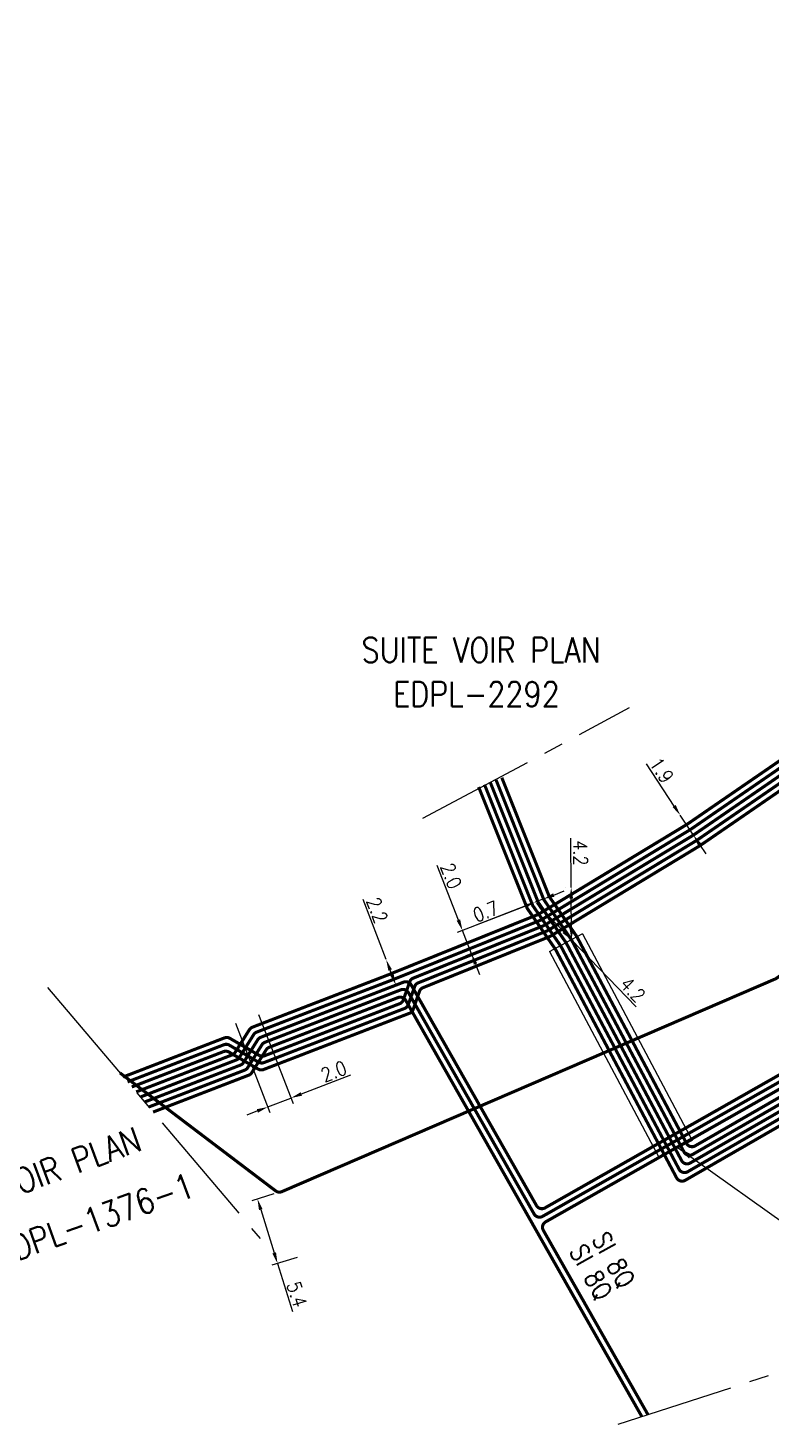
# Model space of a CAD drawing. Header units: millimetres. Extents: x 256000 to 256976, y 143332 to 144000.
# Drawn here: x 256361.2 to 256420.9, y 143657.4 to 143769.7 of the extents above; entities that cross this region are included whole.
import ezdxf
from ezdxf.enums import TextEntityAlignment as Align

# ---------------------------------------------------------------- set-up
doc = ezdxf.new("R2010")
doc.units = ezdxf.units.MM
doc.header["$PDMODE"] = 34
doc.linetypes.add('CENTER2', pattern=[28.575, 19.05, -3.175, 3.175, -3.175])
doc.linetypes.add('S_ST', pattern=[14, 8, -1.5, 0, -1.5, 0, -1.5, 0, -1.5])
doc.layers.get('DEFPOINTS').update_dxf_attribs({"linetype": 'CONTINUOUS'})
for name, color, linetype in [('S_100', 5, 'CONTINUOUS'), ('S_400', 7, 'CONTINUOUS'), ('S_900', 7, 'CONTINUOUS'), ('S_908', 252, 'CONTINUOUS')]:
    doc.layers.add(name, color=color, linetype=linetype)
doc.styles.get("Standard").update_dxf_attribs({"font": 'romans.shx', "width": 0.85})
doc.linetypes.add('SI_HS', pattern='A,2,-1,["SI",Standard,S=0.85,R=0,X=-0.27,Y=-0.4],-1.4', length=4.4)
doc.dimstyles.get("Standard").update_dxf_attribs({"dimtxt": 1.5, "dimasz": 1.2, "dimexe": 0.625, "dimexo": 0.625, "dimgap": 0.25, "dimtad": 1, "dimdec": 1, "dimzin": 0, "dimdsep": 46, "dimtxsty": 'Standard', "dimcen": -0.5, "dimadec": 0, "dimazin": 0, "dimtfac": 1, "dimtdec": 1, "dimtmove": 0, "dimatfit": 3, "dimfxl": 1, "dimtolj": 1, "dimtzin": 0, "dimarcsym": 0})

# ---------------------------------------------------------------- blocks, each defined once
blk = doc.blocks.new('*D86')
at = {"layer": 'DEFPOINTS', "color": 0, "linetype": 'Continuous'}
for p in [(256381.39, 143676.02), (256383.26, 143670.9), (256381.24, 143670.28)]:
    blk.add_point(p, dxfattribs=at)
at = {"layer": 'S_100', "color": 0, "linetype": 'Continuous', "lineweight": -2}
for p, q in [((256380.94, 143675.88), (256379.18, 143675.33)), ((256379.9, 143674.61), (256380.97, 143671.14)), ((256382.81, 143670.76), (256380.79, 143670.14)), ((256381.24, 143670.28), (256382.44, 143666.41))]:
    blk.add_line(p, q, dxfattribs=at)
at = {"layer": 'S_100', "color": 0, "linetype": 'Continuous'}
for points in [[(256380.04, 143674.66), (256379.75, 143674.57), (256379.63, 143675.47)], [(256381.12, 143671.18), (256380.83, 143671.09), (256381.24, 143670.28)]]:
    blk.add_solid(points, dxfattribs=at)
at = {"layer": 'S_100', "color": 0, "linetype": 'Continuous', "insert": (256382.8, 143667.79), "char_height": 1.125, "attachment_point": 5, "rotation": 287.2274}
blk.add_mtext('\\A1;5.4', dxfattribs=at)
blk = doc.blocks.new('*D106')
at = {"layer": 'DEFPOINTS', "color": 0, "linetype": 'Continuous'}
for p in [(256413.64, 143706.33), (256413.64, 143706.33), (256414.69, 143704.74)]:
    blk.add_point(p, dxfattribs=at)
at = {"layer": 'S_100', "color": 0, "linetype": 'Continuous', "lineweight": -2}
for p, q in [((256413.15, 143707.08), (256410.91, 143710.47)), ((256414.69, 143704.74), (256413.64, 143706.33)), ((256415.19, 143703.99), (256415.69, 143703.24))]:
    blk.add_line(p, q, dxfattribs=at)
at = {"layer": 'S_100', "color": 0, "linetype": 'Continuous'}
for points in [[(256413.27, 143707.16), (256413.02, 143706.99), (256413.64, 143706.33)], [(256415.31, 143704.07), (256415.06, 143703.91), (256414.69, 143704.74)]]:
    blk.add_solid(points, dxfattribs=at)
at = {"layer": 'S_100', "color": 0, "linetype": 'Continuous', "insert": (256412.14, 143709.96), "char_height": 1.125, "attachment_point": 5, "rotation": 303.4862}
blk.add_mtext('\\A1;1.9', dxfattribs=at)
blk = doc.blocks.new('*D107')
at = {"layer": 'DEFPOINTS', "color": 0, "linetype": 'Continuous'}
for p in [(256401.97, 143699.34), (256402.7, 143697.48), (256396.12, 143697.06)]:
    blk.add_point(p, dxfattribs=at)
at = {"layer": 'S_100', "color": 0, "linetype": 'Continuous', "lineweight": -2}
for p, q in [((256395.79, 143697.9), (256394.08, 143702.29)), ((256401.54, 143699.17), (256395.68, 143696.9)), ((256396.84, 143695.2), (256396.12, 143697.06)), ((256402.26, 143697.31), (256396.4, 143695.03)), ((256397.17, 143694.36), (256397.49, 143693.52))]:
    blk.add_line(p, q, dxfattribs=at)
at = {"layer": 'S_100', "color": 0, "linetype": 'Continuous'}
for points in [[(256395.93, 143697.96), (256395.65, 143697.85), (256396.12, 143697.06)], [(256397.31, 143694.42), (256397.03, 143694.31), (256396.84, 143695.2)]]:
    blk.add_solid(points, dxfattribs=at)
at = {"layer": 'S_100', "color": 0, "linetype": 'Continuous', "insert": (256395.21, 143701.46), "char_height": 1.125, "attachment_point": 5, "rotation": 291.2479}
blk.add_mtext('\\A1;2.0', dxfattribs=at)
blk = doc.blocks.new('*D108')
at = {"layer": 'DEFPOINTS', "color": 0, "linetype": 'Continuous'}
for p in [(256389.98, 143694.72), (256389.98, 143694.72), (256390.76, 143692.67)]:
    blk.add_point(p, dxfattribs=at)
at = {"layer": 'S_100', "color": 0, "linetype": 'Continuous', "lineweight": -2}
for p, q in [((256389.98, 143694.72), (256388.13, 143699.56)), ((256390.44, 143693.51), (256390.3, 143693.88))]:
    blk.add_line(p, q, dxfattribs=at)
at = {"layer": 'S_100', "color": 0, "linetype": 'Continuous'}
for points in [[(256390.44, 143693.94), (256390.16, 143693.83), (256389.98, 143694.72)], [(256390.58, 143693.56), (256390.3, 143693.46), (256390.76, 143692.67)]]:
    blk.add_solid(points, dxfattribs=at)
at = {"layer": 'S_100', "color": 0, "linetype": 'Continuous', "insert": (256389.25, 143698.71), "char_height": 1.125, "attachment_point": 5, "rotation": 290.9094}
blk.add_mtext('\\A1;2.2', dxfattribs=at)
blk = doc.blocks.new('*D115')
at = {"layer": 'DEFPOINTS', "color": 0, "linetype": 'Continuous'}
for p in [(256379.56, 143690.76), (256377.69, 143690.04), (256382.32, 143683.59)]:
    blk.add_point(p, dxfattribs=at)
at = {"layer": 'S_100', "color": 0, "linetype": 'Continuous', "lineweight": -2}
for p, q in [((256379.72, 143690.32), (256382.49, 143683.16)), ((256377.86, 143689.6), (256380.63, 143682.43)), ((256383.16, 143683.92), (256387.15, 143685.46)), ((256380.46, 143682.87), (256382.32, 143683.59)), ((256379.62, 143682.55), (256378.78, 143682.22))]:
    blk.add_line(p, q, dxfattribs=at)
at = {"layer": 'S_100', "color": 0, "linetype": 'Continuous'}
for points in [[(256383.11, 143684.06), (256383.22, 143683.78), (256382.32, 143683.59)], [(256379.57, 143682.69), (256379.67, 143682.41), (256380.46, 143682.87)]]:
    blk.add_solid(points, dxfattribs=at)
at = {"layer": 'S_100', "color": 0, "linetype": 'Continuous', "insert": (256385.77, 143685.73), "char_height": 1.125, "attachment_point": 5, "rotation": 21.1276}
blk.add_mtext('\\A1;2.0', dxfattribs=at)
blk = doc.blocks.new('*D141')
at = {"layer": 'DEFPOINTS', "color": 0, "linetype": 'Continuous'}
for p in [(256401.97, 143699.34), (256401.97, 143699.34), (256402.63, 143699.6)]:
    blk.add_point(p, dxfattribs=at)
at = {"layer": 'S_100', "color": 0, "linetype": 'Continuous', "lineweight": -2}
for p, q in [((256403.47, 143699.92), (256404.3, 143700.25)), ((256401.14, 143699.02), (256397.15, 143697.47)), ((256402.63, 143699.6), (256401.97, 143699.34))]:
    blk.add_line(p, q, dxfattribs=at)
at = {"layer": 'S_100', "color": 0, "linetype": 'Continuous'}
for points in [[(256403.41, 143700.06), (256403.52, 143699.78), (256402.63, 143699.6)], [(256401.08, 143699.16), (256401.19, 143698.88), (256401.97, 143699.34)]]:
    blk.add_solid(points, dxfattribs=at)
at = {"layer": 'S_100', "color": 0, "linetype": 'Continuous', "insert": (256397.99, 143698.6), "char_height": 1.125, "attachment_point": 5, "rotation": 21.2479}
blk.add_mtext('\\A1;0.7', dxfattribs=at)
blk = doc.blocks.new('*D142')
at = {"layer": 'DEFPOINTS', "color": 0, "linetype": 'Continuous'}
for p in [(256401.97, 143699.34), (256404.89, 143696.32), (256404.89, 143696.32)]:
    blk.add_point(p, dxfattribs=at)
at = {"layer": 'S_100', "color": 0, "linetype": 'Continuous', "lineweight": -2}
for p, q in [((256402.6, 143698.7), (256404.26, 143696.97)), ((256404.89, 143696.32), (256410.09, 143690.92))]:
    blk.add_line(p, q, dxfattribs=at)
at = {"layer": 'S_100', "color": 0, "linetype": 'Continuous'}
for points in [[(256402.71, 143698.8), (256402.49, 143698.59), (256401.97, 143699.34)], [(256404.37, 143697.07), (256404.16, 143696.86), (256404.89, 143696.32)]]:
    blk.add_solid(points, dxfattribs=at)
at = {"layer": 'S_100', "color": 0, "linetype": 'Continuous', "insert": (256409.81, 143692.3), "char_height": 1.125, "attachment_point": 5, "rotation": 313.9664}
blk.add_mtext('\\A1;4.2', dxfattribs=at)
blk = doc.blocks.new('*D143')
at = {"layer": 'DEFPOINTS', "color": 0, "linetype": 'Continuous'}
for p in [(256404.87, 143700.52), (256404.89, 143696.32), (256404.89, 143696.32)]:
    blk.add_point(p, dxfattribs=at)
at = {"layer": 'S_100', "color": 0, "linetype": 'Continuous', "lineweight": -2}
for p, q in [((256404.86, 143700.52), (256404.84, 143704.49)), ((256404.4, 143700.52), (256404.4, 143700.52)), ((256404.88, 143697.22), (256404.87, 143699.62)), ((256404.42, 143696.32), (256404.42, 143696.32))]:
    blk.add_line(p, q, dxfattribs=at)
at = {"layer": 'S_100', "color": 0, "linetype": 'Continuous'}
for points in [[(256405.02, 143699.62), (256404.72, 143699.62), (256404.86, 143700.52)], [(256405.03, 143697.22), (256404.73, 143697.22), (256404.89, 143696.32)]]:
    blk.add_solid(points, dxfattribs=at)
at = {"layer": 'S_100', "color": 0, "linetype": 'Continuous', "insert": (256405.6, 143703.31), "char_height": 1.125, "attachment_point": 5, "rotation": 270.3109}
blk.add_mtext('\\A1;4.2', dxfattribs=at)

msp = doc.modelspace()

# ---------------------------------------------------------------- linework, layer by layer
at = {"layer": 'S_100', "linetype": 'S_ST'}
for points in [[(256529.35, 143769.54, 0.25, 0.25, 0), (256512.86, 143757.71, 0.25, 0.25, 0.000365), (256512.86, 143757.71, 0.25, 0.25, 0), (256501.66, 143749.65, 0.25, 0.25, 0.001897), (256501.66, 143749.64, 0.25, 0.25, 0), (256488.55, 143740.05, 0.25, 0.25, 0), (256488.55, 143740.05, 0.25, 0.25, 0), (256481.33, 143734.88, 0.25, 0.25, 0.004001), (256481.32, 143734.87, 0.25, 0.25, 0), (256476.29, 143731.14, 0.25, 0.25, -0.015301), (256476.26, 143731.13, 0.25, 0.25, 0), (256466.62, 143724.86, 0.25, 0.25, 0.007998), (256466.61, 143724.85, 0.25, 0.25, 0), (256430.82, 143699.9, 0.25, 0.25, 0), (256430.82, 143699.9, 0.25, 0.25, 0), (256421.37, 143693.22, 0.25, 0.25, -0.052266), (256421.28, 143693.17, 0.25, 0.25, 0), (256381.59, 143676.06, 0.25, 0.25, -0.270215), (256381.09, 143676.12, 0.25, 0.25, 0), (256368.57, 143685.61, 0, 0, 0)], [(256481.93, 143715.89, 0.25, 0.25, 0), (256481.41, 143716.57, 0.25, 0.25, 0.402418), (256480.73, 143716.68, 0.25, 0.25, 0), (256468.34, 143708.05, 0.25, 0.25, -0.014979), (256468.32, 143708.04, 0.25, 0.25, 0), (256449.71, 143696.66, 0.25, 0.25, 0.010149), (256449.69, 143696.65, 0.25, 0.25, 0), (256441.67, 143691.29, 0.25, 0.25, -0.006516), (256441.65, 143691.28, 0.25, 0.25, 0), (256438.71, 143689.42, 0.25, 0.25, -0.107007), (256438.51, 143689.35, 0.25, 0.25, 0), (256436.66, 143689.09, 0.25, 0.25, 0.047148), (256436.57, 143689.07, 0.25, 0.25, 0), (256425.67, 143685.4, 0.25, 0.25, 0.049412), (256425.58, 143685.36, 0.25, 0.25, 0), (256414.63, 143679.05, 0.25, 0.25, -0.424583), (256413.94, 143679.25, 0.25, 0.25, 0), (256404.9, 143696.29, 0.25, 0.25, 0.029271), (256404.87, 143696.34, 0.25, 0.25, 0), (256402.66, 143699.55, 0.25, 0.25, 0), (256398.82, 143709.17, 0, 0, 0)], [(256482.33, 143716.19, 0.25, 0.25, 0), (256481.52, 143717.26, 0.25, 0.25, 0.402437), (256480.83, 143717.37, 0.25, 0.25, 0), (256468.08, 143708.48, 0.25, 0.25, -0.014995), (256468.06, 143708.46, 0.25, 0.25, 0), (256449.44, 143697.08, 0.25, 0.25, 0.010149), (256449.42, 143697.07, 0.25, 0.25, 0), (256441.39, 143691.71, 0.25, 0.25, -0.006516), (256441.38, 143691.7, 0.25, 0.25, 0), (256438.54, 143689.9, 0.25, 0.25, -0.107007), (256438.34, 143689.83, 0.25, 0.25, 0), (256436.54, 143689.58, 0.25, 0.25, 0.047148), (256436.45, 143689.56, 0.25, 0.25, 0), (256425.46, 143685.85, 0.25, 0.25, 0.049412), (256425.37, 143685.81, 0.25, 0.25, 0), (256414.83, 143679.74, 0.25, 0.25, -0.424583), (256414.14, 143679.94, 0.25, 0.25, 0), (256405.33, 143696.55, 0.25, 0.25, 0.029271), (256405.3, 143696.6, 0.25, 0.25, 0), (256403.1, 143699.79, 0.25, 0.25, 0), (256399.28, 143709.36, 0, 0, 0)], [(256477.72, 143712.69, 0.25, 0.25, 0), (256475.84, 143715.18, 0.25, 0.25, 0.39205), (256475.17, 143715.3, 0.25, 0.25, 0), (256437.77, 143691.18, 0.25, 0.25, -0.114071), (256437.56, 143691.11, 0.25, 0.25, 0), (256433.78, 143690.66, 0.25, 0.25, 0.051278), (256433.68, 143690.64, 0.25, 0.25, 0), (256426.55, 143688.25, 0.25, 0.25, 0.048246), (256426.46, 143688.21, 0.25, 0.25, 0), (256402.75, 143674.75, 0.25, 0.25, -0.414214), (256402.07, 143674.94, 0.25, 0.25, 0), (256391.99, 143692.69, 0.25, 0.25, 0.371422), (256391.38, 143692.91, 0.25, 0.25, 0), (256379.9, 143688.48, 0.25, 0.25, 0.161983), (256379.65, 143688.28, 0.25, 0.25, 0), (256378.5, 143686.44, 0.25, 0.25, -0.161983), (256378.26, 143686.24, 0.25, 0.25, 0), (256370.55, 143683.27, 0, 0, 0)], [(256481.13, 143715.28, 0.25, 0.25, 0), (256480.9, 143715.59, 0.25, 0.25, 0), (256468.87, 143707.2, 0.25, 0.25, -0.014947), (256468.84, 143707.18, 0.25, 0.25, 0), (256450.25, 143695.82, 0.25, 0.25, 0.010149), (256450.23, 143695.81, 0.25, 0.25, 0), (256442.21, 143690.45, 0.25, 0.25, -0.006516), (256442.2, 143690.44, 0.25, 0.25, 0), (256439.06, 143688.46, 0.25, 0.25, -0.107007), (256438.86, 143688.39, 0.25, 0.25, 0), (256436.89, 143688.12, 0.25, 0.25, 0.047148), (256436.8, 143688.09, 0.25, 0.25, 0), (256426.08, 143684.48, 0.25, 0.25, 0.049412), (256425.99, 143684.44, 0.25, 0.25, 0), (256414.23, 143677.66, 0.25, 0.25, -0.424583), (256413.54, 143677.86, 0.25, 0.25, 0), (256404.05, 143695.77, 0.25, 0.25, 0.029271), (256404.02, 143695.82, 0.25, 0.25, 0), (256401.77, 143699.07, 0.25, 0.25, 0), (256397.89, 143708.8, 0, 0, 0)], [(256481.53, 143715.58, 0.25, 0.25, 0), (256481.3, 143715.89, 0.25, 0.25, 0.4024), (256480.62, 143716, 0.25, 0.25, 0), (256468.6, 143707.63, 0.25, 0.25, -0.014963), (256468.58, 143707.61, 0.25, 0.25, 0), (256449.98, 143696.24, 0.25, 0.25, 0.010149), (256449.96, 143696.23, 0.25, 0.25, 0), (256441.94, 143690.87, 0.25, 0.25, -0.006516), (256441.93, 143690.86, 0.25, 0.25, 0), (256438.89, 143688.94, 0.25, 0.25, -0.107007), (256438.69, 143688.87, 0.25, 0.25, 0), (256436.77, 143688.6, 0.25, 0.25, 0.047148), (256436.68, 143688.58, 0.25, 0.25, 0), (256425.88, 143684.94, 0.25, 0.25, 0.049412), (256425.79, 143684.9, 0.25, 0.25, 0), (256414.43, 143678.36, 0.25, 0.25, -0.424583), (256413.74, 143678.56, 0.25, 0.25, 0), (256404.48, 143696.03, 0.25, 0.25, 0.029271), (256404.45, 143696.08, 0.25, 0.25, 0), (256402.22, 143699.31, 0.25, 0.25, 0), (256398.35, 143708.99, 0, 0, 0)], [(256370.89, 143682.87, 0.25, 0.25, 0), (256378.59, 143685.83, 0.25, 0.25, 0.161983), (256378.84, 143686.03, 0.25, 0.25, 0), (256379.99, 143687.88, 0.25, 0.25, -0.161886), (256380.24, 143688.08, 0.25, 0.25, 0), (256391.15, 143692.29, 0.25, 0.25, -0.371529), (256391.77, 143692.07, 0.25, 0.25, 0), (256401.88, 143674.26, 0.25, 0.25, 0.414214), (256402.56, 143674.07, 0.25, 0.25, 0), (256426.66, 143687.75, 0.25, 0.25, -0.048246), (256426.75, 143687.79, 0.25, 0.25, 0), (256433.79, 143690.15, 0.25, 0.25, -0.051278), (256433.89, 143690.17, 0.25, 0.25, 0), (256437.73, 143690.63, 0.25, 0.25, 0.114071), (256437.94, 143690.7, 0.25, 0.25, 0), (256475.05, 143714.63, 0.25, 0.25, -0.39205), (256475.72, 143714.51, 0.25, 0.25, 0), (256477.33, 143712.39, 0, 0, 0)], [(256480.92, 143714.6, 0.25, 0.25, 0), (256480.73, 143714.86, 0.25, 0.25, 0), (256469.13, 143706.77, 0.25, 0.25, -0.014932), (256469.1, 143706.76, 0.25, 0.25, 0), (256450.52, 143695.4, 0.25, 0.25, 0.010149), (256450.5, 143695.39, 0.25, 0.25, 0), (256442.48, 143690.03, 0.25, 0.25, -0.006516), (256442.47, 143690.02, 0.25, 0.25, 0), (256439.24, 143687.98, 0.25, 0.25, -0.107007), (256439.04, 143687.91, 0.25, 0.25, 0), (256437, 143687.63, 0.25, 0.25, 0.047148), (256436.91, 143687.6, 0.25, 0.25, 0), (256426.29, 143684.02, 0.25, 0.25, 0.049412), (256426.2, 143683.98, 0.25, 0.25, 0), (256414.03, 143676.97, 0.25, 0.25, -0.424583), (256413.34, 143677.17, 0.25, 0.25, 0), (256403.62, 143695.51, 0.25, 0.25, 0.029271), (256403.59, 143695.56, 0.25, 0.25, 0), (256401.33, 143698.84, 0.25, 0.25, 0), (256397.42, 143708.61, 0, 0, 0)], [(256476.93, 143712.09, 0.25, 0.25, 0), (256475.6, 143713.84, 0.25, 0.25, 0.39205), (256474.93, 143713.96, 0.25, 0.25, 0), (256438.12, 143690.22, 0.25, 0.25, -0.114071), (256437.91, 143690.14, 0.25, 0.25, 0), (256434, 143689.68, 0.25, 0.25, 0.051278), (256433.9, 143689.66, 0.25, 0.25, 0), (256426.96, 143687.33, 0.25, 0.25, 0.048246), (256426.87, 143687.29, 0.25, 0.25, 0), (256402.81, 143673.63, 0.25, 0.25, 0.414214), (256402.62, 143672.95, 0.25, 0.25, 0), (256411.03, 143658.13, 0, 0, 0)], [(256428.33, 143712.9, 0.25, 0.25, 0), (256415.25, 143703.91, 0.25, 0.25, -0.014421), (256415.22, 143703.89, 0.25, 0.25, 0), (256403.18, 143696.6, 0.25, 0.25, -0.04037), (256403.11, 143696.57, 0.25, 0.25, 0), (256392.95, 143692.47, 0.25, 0.25, 0.216266), (256392.66, 143692.17, 0.25, 0.25, 0), (256392.15, 143690.71, 0.25, 0.25, -0.220243), (256391.86, 143690.41, 0.25, 0.25, 0), (256380.11, 143685.88, 0.25, 0.25, -0.227705), (256379.68, 143685.92, 0.25, 0.25, 0), (256377.33, 143687.29, 0.25, 0.25, 0.227705), (256376.89, 143687.32, 0.25, 0.25, 0), (256369.52, 143684.48, 0, 0, 0)], [(256410.54, 143657.97, 0.25, 0.25, 0), (256391.55, 143691.45, 0.25, 0.25, 0.37146), (256390.93, 143691.67, 0.25, 0.25, 0), (256380.57, 143687.67, 0.25, 0.25, 0.161949), (256380.33, 143687.47, 0.25, 0.25, 0), (256379.17, 143685.63, 0.25, 0.25, -0.161983), (256378.93, 143685.43, 0.25, 0.25, 0), (256371.23, 143682.46, 0, 0, 0)]]:
    msp.add_lwpolyline(points, format="xyseb", dxfattribs=at)
at = {"layer": 'S_400', "color": 7, "linetype": 'CONTINUOUS'}
for p, q in [((256405.77, 143696.79), (256404.45, 143696.09)), ((256405.77, 143696.79), (256414.58, 143680.17)), ((256403.12, 143695.38), (256404.45, 143696.09)), ((256403.12, 143695.38), (256411.93, 143678.77)), ((256414.58, 143680.17), (256413.26, 143679.47)), ((256411.93, 143678.77), (256413.26, 143679.47))]:
    msp.add_line(p, q, dxfattribs=at)
at = {"layer": 'S_900', "linetype": 'CENTER2', "ltscale": 0.5, "flags": 128}
for points in [[(256392.94, 143706.09), (256409.56, 143714.99)], [(256362.74, 143692.49), (256379.84, 143672.3)], [(256408.65, 143657.36), (256441.8, 143668.08)]]:
    msp.add_lwpolyline(points, dxfattribs=at)
at = {"layer": 'S_908', "linetype": 'SI_HS', "const_width": 0.25}
for points in [[(256427, 143714.41), (256414.16, 143705.59, -0.014421), (256414.14, 143705.58), (256402.28, 143698.4, -0.04037), (256402.21, 143698.36), (256390.39, 143693.6, -0.003796), (256390.38, 143693.59), (256379.23, 143689.29, 0.161983), (256378.98, 143689.09), (256377.83, 143687.26, -0.161886), (256377.59, 143687.06), (256369.87, 143684.08)], [(256427.66, 143713.66), (256414.71, 143704.75, -0.014421), (256414.68, 143704.73), (256402.73, 143697.5, -0.04037), (256402.66, 143697.46), (256392.15, 143693.23, 0.216266), (256391.87, 143692.93), (256391.36, 143691.48, -0.220243), (256391.07, 143691.18), (256380.2, 143686.99, -0.227705), (256379.77, 143687.02), (256377.41, 143688.39, 0.227705), (256376.98, 143688.43), (256368.84, 143685.29)], [(256369.18, 143684.89), (256376.94, 143687.88, -0.227705), (256377.37, 143687.84), (256379.72, 143686.47, 0.227705), (256380.15, 143686.44), (256391.47, 143690.8, 0.220243), (256391.76, 143691.1), (256392.27, 143692.55, -0.216266), (256392.55, 143692.85), (256402.89, 143697.02, 0.04037), (256402.96, 143697.05), (256414.95, 143704.31, 0.014421), (256414.98, 143704.33), (256428, 143713.28, 0.060449)], [(256427.33, 143714.04), (256414.43, 143705.17, -0.014421), (256414.41, 143705.16), (256402.51, 143697.95, -0.04037), (256402.44, 143697.91), (256390.57, 143693.13), (256379.56, 143688.89, 0.161983), (256379.32, 143688.69), (256378.17, 143686.85, -0.161949), (256377.92, 143686.65), (256370.21, 143683.67)]]:
    msp.add_lwpolyline(points, format="xyb", dxfattribs=at)

# ---------------------------------------------------------------- texts
at = {"layer": 'S_100', "linetype": 'S_ST', "width": 0.85}
for p in [(256406.4, 143669.56), (256408.22, 143670.53)]:
    msp.add_text('SI 8Q', height=1.5, rotation=298.9914, dxfattribs=at).set_placement(p, align=Align.MIDDLE)
at = {"layer": 'S_900', "width": 0.85}
for s, p in [('SUITE VOIR PLAN', (256397.62, 143718.63)), ('EDPL-2292', (256397.24, 143715.08))]:
    msp.add_text(s, height=2, dxfattribs=at).set_placement(p, align=Align.CENTER)
for s, rotation, p in [('SUITE VOIR PLAN', 20.1074, (256361.44, 143676.14)), ('EDPL-1376-1', 19.8893, (256366.86, 143672.88))]:
    msp.add_text(s, height=2, rotation=rotation, dxfattribs=at).set_placement(p, align=Align.CENTER)

# ---------------------------------------------------------------- dimensions: what is measured, and where the dimension line sits
at = {"layer": 'S_100', "linetype": 'Continuous'}
for base, p1, p2, angle, picture, middle, dimtype in [((256413.64, 143706.33), (256414.69, 143704.74), (256413.64, 143706.33), 303.4862, '*D106', (256411.51, 143709.55), 160), ((256404.89, 143696.32), (256404.87, 143700.52), (256404.89, 143696.32), 270.3109, '*D143', (256404.85, 143703.31), 161), ((256396.12, 143697.06), (256402.7, 143697.48), (256401.97, 143699.34), 291.2479, '*D107', (256394.51, 143701.19), 160), ((256389.98, 143694.72), (256390.76, 143692.67), (256389.98, 143694.72), 290.9094, '*D108', (256388.55, 143698.45), 160), ((256401.97, 143699.34), (256402.63, 143699.6), (256401.97, 143699.34), 21.2479, '*D141', (256398.26, 143697.9), 160), ((256404.89, 143696.32), (256401.97, 143699.34), (256404.89, 143696.32), 313.9664, '*D142', (256409.27, 143691.78), 161), ((256382.32, 143683.59), (256377.69, 143690.04), (256379.56, 143690.76), 201.1276, '*D115', (256386.04, 143685.03), 160), ((256381.24, 143670.28), (256381.39, 143676.02), (256383.26, 143670.9), 107.2274, '*D86', (256382.08, 143667.57), 160)]:
    dim = msp.add_linear_dim(base=base, p1=p1, p2=p2, angle=angle, dimstyle='Standard', override={"dimscale": 0.75}, dxfattribs=at)
    dim.commit()
    dim.dimension.update_dxf_attribs({"geometry": picture, "text_midpoint": middle, "dimtype": dimtype})

# ---------------------------------------------------------------- leaders
at = {"layer": 'S_400', "annotation_type": 0, "has_hookline": 1, "hookline_direction": 0, "text_width": 13.24}
msp.add_leader([(256413.47, 143679.58), (256423.67, 143672.3), (256424.87, 143672.3)], dimstyle='Standard', dxfattribs=at)

doc.saveas('drawing.dxf')
